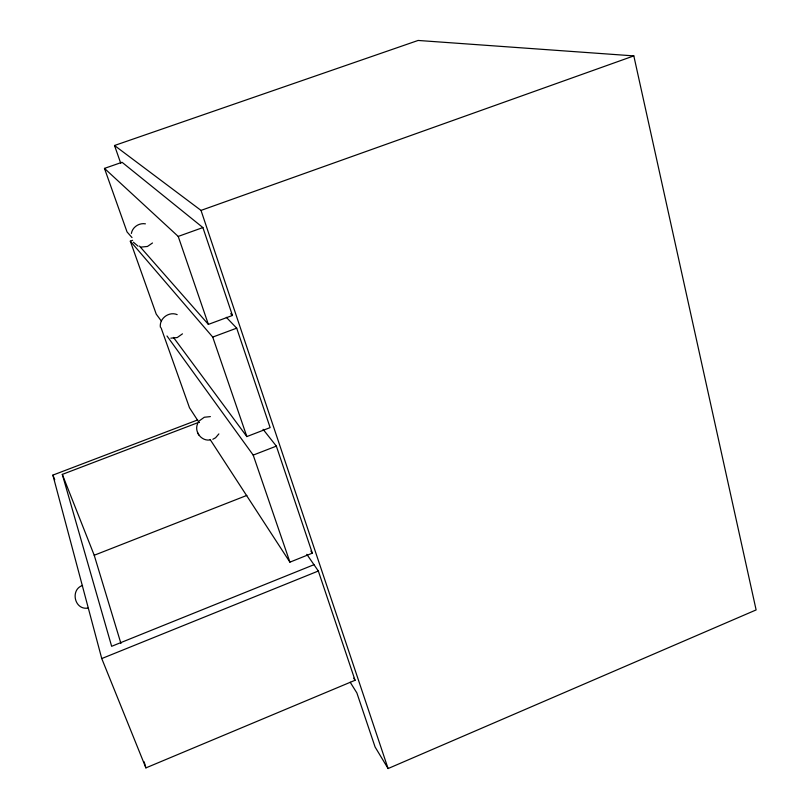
<?xml version="1.0" encoding="UTF-8"?>
<svg xmlns="http://www.w3.org/2000/svg" width="809" height="809" viewBox="0 0 809 809"><rect width="100%" height="100%" fill="white"/><g stroke="black" fill="none" stroke-linecap="round" stroke-linejoin="round"><path stroke-width="1.21" d="M160.354 327.2C159.161 318.382 169.121 311.152 177.171 314.63M197.72 423.451C193.877 431.349 201.128 441.239 209.824 439.985M131.371 233.457C132.423 227.076 139.138 222.697 145.408 223.83M218.855 433.917L215.548 437.79L212.838 439.267M199.338 420.832L204.293 417.252L210.38 416.615M182.47 333.844L177.252 337.545L170.82 338.162M152.486 242.983L147.46 246.462L140.999 247.099M82.589 585.443C69.938 589.599 74.509 610.31 87.898 608.085M350.206 682.25L356.88 692.939L375.083 746.99L388.087 768.55L756.122 609.925L633.821 55.892L418.122 40.45L114.514 145.499L120.784 163.367M197.659 419.942L52.878 475.116L101.752 658.566L145.903 767.893L355.06 680.278L318.331 571.012L306.803 554.317M313.973 564.702L111.642 646.31L62.303 474.398L199.166 422.187M101.752 658.566L318.331 571.012M210.128 439.489L289.915 562.154L312.335 553.154L276.354 446.123L263.077 429.326M120.935 643.468L94.218 555.257L246.866 495.401M166.988 335.978L253.207 455.103L276.354 446.123M173.45 337.393L246.846 436.577L270.135 427.607L236.703 328.161L226.318 317.31M132.605 240.334L130.31 241.153L212.727 337.08L236.703 328.161M139.482 246.067L208.378 324.389L232.446 315.47L202.897 227.562L122.048 162.275L104.472 168.393L127.033 231.92L132.009 237.573M104.472 168.393L178.213 236.42L202.897 227.562M114.514 145.499L201.016 210.401L633.821 55.892M138.066 246.169L133.404 242.225M230.676 313.68L232.446 315.47M161.466 321.203L156.228 314.125L130.31 241.153M310.878 551.091L312.335 553.154M199.115 422.571L189.488 407.766L161.092 327.827M353.715 678.144L355.06 680.278M197.497 432.481L198.852 435.07M52.878 475.116L54.739 479.808M62.303 474.398L94.218 555.257M178.213 236.42L208.378 324.389M212.727 337.08L246.846 436.577M253.207 455.103L289.915 562.154M201.016 210.401L388.087 768.55M144.174 761.835L145.903 767.893"/></g></svg>
